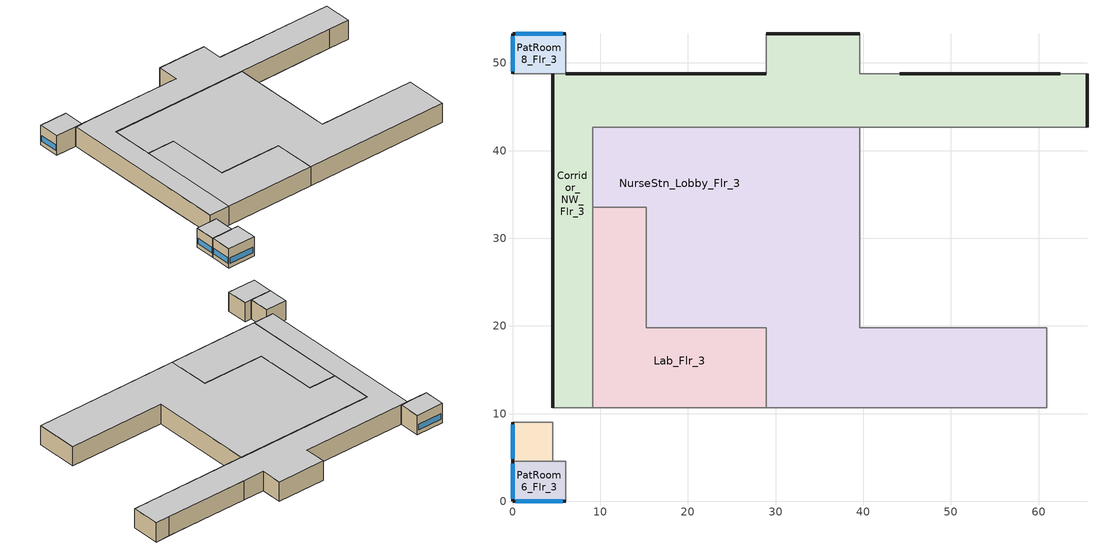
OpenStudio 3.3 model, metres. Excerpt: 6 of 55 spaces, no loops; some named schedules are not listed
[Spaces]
PatRoom6_Flr_3
 floor to ICU_Flr_2: 6.1,4.57 6.1,0 0,0 0,4.57 z8.54
 wall outside: 0,4.57 0,0 6.1,0 z8.54:12.8
 wall to PatRoom7_Mult10_Flr_3: 4.57,4.57 0,4.57 z8.54:12.8
 wall adiabatic (Wall Adiabatic construction): 6.1,0 6.1,4.57 z8.54:12.8
 wall to Corridor_SE_Flr_3: 6.1,4.57 4.57,4.57 z8.54:12.8
 window: 0.37,0 5.73,0 / 0,4.3 0,0.27 z9.45:10.67
 ceiling to PatRoom6_Flr_4: 6.1,0 6.1,4.57 0,4.57 0,0 z12.8
PatRoom7_Mult10_Flr_3
 floor to ICU_Flr_2: 4.57,8.99 4.57,4.57 0,4.57 0,8.99 z8.54
 wall outside: 0,8.99 0,4.57 z8.54:12.8
 wall adiabatic (Wall Adiabatic construction): 4.57,8.99 0,8.99 z8.54:12.8
 wall to Corridor_SE_Flr_3: 4.57,4.57 4.57,8.99 z8.54:12.8
 window: 0,8.73 0,4.84 z9.45:10.67
 ceiling to PatRoom7_Mult10_Flr_4: 4.57,4.57 4.57,8.99 0,8.99 0,4.57 z12.8
Corridor_NW_Flr_3
 floor to OR1_Flr_2: 65.53,48.77 65.53,47.24 60.96,47.24 60.96,48.77 z8.54
 floor to Corridor_Flr_2: 39.62,53.34 39.62,42.67 28.96,42.67 28.96,53.34 z8.54
 floor to OR4_Flr_2: 48.77,47.24 48.77,42.67 39.62,42.67 39.62,47.24 z8.54
 floor to ICU_NurseStn_Lobby_Flr_2: 28.96,48.77 28.96,42.67 9.14,42.67 9.14,21.34 4.57,21.34 4.57,48.77 z8.54
 floor to OR_NurseStn_Lobby_Flr_2: 60.96,48.77 60.96,42.67 48.77,42.67 48.77,48.77 z8.54
 floor to OR3_Flr_2: 48.77,48.77 48.77,47.24 39.62,47.24 39.62,48.77 z8.54
 floor to OR2_Mult5_Flr_2: 65.53,47.24 65.53,42.67 60.96,42.67 60.96,47.24 z8.54
 floor to ICU_Flr_2: 9.14,21.34 9.14,10.67 4.57,10.67 4.57,21.34 z8.54
 wall outside: 4.57,48.77 4.57,10.67 / 65.53,42.67 65.53,48.77 / 39.62,53.34 28.96,53.34 / 28.96,48.77 6.1,48.77 / 62.48,48.77 44.2,48.77 z8.54:12.8
 wall to NurseStn_Lobby_Flr_3: 9.14,33.53 9.14,42.67 39.62,42.67 z8.54:12.8
 wall to PatRoom5_Mult10_Flr_3: 44.2,48.77 39.62,48.77 39.62,53.34 z8.54:12.8
 wall adiabatic (Wall Adiabatic construction): 28.96,53.34 28.96,48.77 z8.54:12.8
 wall to PhysTherapy_Flr_3: 39.62,42.67 60.96,42.67 z8.54:12.8
 wall to Lab_Flr_3: 9.14,10.67 9.14,33.53 z8.54:12.8
 wall to Corridor_SE_Flr_3: 60.96,42.67 65.53,42.67 / 4.57,10.67 9.14,10.67 z8.54:12.8
 wall to PatRoom8_Flr_3: 6.1,48.77 4.57,48.77 z8.54:12.8
 wall to PatRoom4_Flr_3: 65.53,48.77 62.48,48.77 z8.54:12.8
 ceiling to Corridor_NW_Flr_4: 9.14,10.67 9.14,42.67 65.53,42.67 65.53,48.77 39.62,48.77 39.62,53.34 28.96,53.34 28.96,48.77 4.57,48.77 4.57,10.67 z12.8
PatRoom8_Flr_3
 floor to IC_PatRoom2_Flr_2: 6.1,53.34 6.1,48.77 0,48.77 0,53.34 z8.54
 wall outside: 6.1,53.34 0,53.34 0,48.77 z8.54:12.8
 wall adiabatic (Wall Adiabatic construction): 6.1,48.77 6.1,53.34 / 0,48.77 4.57,48.77 z8.54:12.8
 window: 5.73,53.34 0.37,53.34 / 0,53.07 0,49.04 z9.45:10.67
 ceiling to PatRoom8_Flr_4: 6.1,48.77 6.1,53.34 0,53.34 0,48.77 z12.8
Lab_Flr_3
 floor to ICU_NurseStn_Lobby_Flr_2: 15.24,33.53 15.24,21.34 9.14,21.34 9.14,33.53 z8.54
 floor to ICU_Flr_2: 15.24,21.34 15.24,19.81 28.96,19.81 28.96,10.67 9.14,10.67 9.14,21.34 z8.54
 wall to NurseStn_Lobby_Flr_3: 28.96,10.67 28.96,19.81 15.24,19.81 15.24,33.53 9.14,33.53 z8.54:12.8
 wall to Corridor_SE_Flr_3: 9.14,10.67 28.96,10.67 z8.54:12.8
 ceiling to Lab_Flr_4: 28.96,10.67 28.96,19.81 15.24,19.81 15.24,33.53 9.14,33.53 9.14,10.67 z12.8
NurseStn_Lobby_Flr_3
 floor to Corridor_Flr_2: 39.62,42.67 39.62,10.67 28.96,10.67 28.96,42.67 z8.54
 floor to OR_NurseStn_Lobby_Flr_2: 60.96,19.81 60.96,10.67 39.62,10.67 39.62,19.81 z8.54
 floor to ICU_NurseStn_Lobby_Flr_2: 28.96,42.67 28.96,21.34 15.24,21.34 15.24,33.53 9.14,33.53 9.14,42.67 z8.54
 floor to ICU_Flr_2: 28.96,21.34 28.96,19.81 15.24,19.81 15.24,21.34 z8.54
 wall to PhysTherapy_Flr_3: 60.96,19.81 39.62,19.81 39.62,42.67 z8.54:12.8
 wall to Corridor_SE_Flr_3: 28.96,10.67 60.96,10.67 60.96,19.81 z8.54:12.8
 ceiling to NurseStn_Lobby_Flr_4: 60.96,10.67 60.96,19.81 39.62,19.81 39.62,42.67 9.14,42.67 9.14,33.53 15.24,33.53 15.24,19.81 28.96,19.81 28.96,10.67 z12.8
[ClimateZones]
Climate Zone Institution Name 1=ASHRAE; Climate Zone Document Name 1=ANSI/ASHRAE Standard 169; Climate Zone Document Year 1=2006; Climate Zone Value 1=3B; Climate Zone Institution Name 2=CEC; Climate Zone Document Name 2=California Climate Zone Descriptions; Climate Zone Document Year 2=1995
[Building]
-Hospital-ASHRAE 169-2013-3B created: 2022-03-25 18:08:48 -0600: North Axis {deg}=270; Default Construction Set=90.1-2010 - Hospital - ASHRAE 169-2013-3B; Standards Number of Stories=6; Standards Number of Above Ground Stories=5; Standards Building Type=Hospital
[Site]
El Paso International Ap  Ut_TX_USA: Latitude {deg}=31.77; Longitude {deg}=-106.5; Time Zone {hr}=-7; Elevation {m}=1186; Terrain=City
[Site:WaterMainsTemperature]
Calculation Method=Correlation; Annual Average Outdoor Air Temperature {C}=17.9417; Maximum Difference In Monthly Average Outdoor Air Temperatures {deltaC}=21.1
[SizingPeriod:DesignDay] Barometric Pressure {Pa}=87865; Rain Indicator=No; Snow Indicator=No; Day of Month=21; Daylight Saving Time Indicator=No; Humidity Condition Type=Wetbulb; Dry-Bulb Temperature Range Modifier Type=DefaultMultipliers
Name | Maximum Dry-Bulb Temperature {C} | Daily Dry-Bulb Temperature Range {deltaC} | Wind Speed {m/s} | Wind Direction {deg} | Month | Day Type | Wetbulb or DewPoint at Maximum Dry-Bulb {C} | Solar Model Indicator | ASHRAE Clear Sky Optical Depth for Beam Irradiance | ASHRAE Clear Sky Optical Depth for Diffuse Irradiance | Sky Clearness
El Paso International Ap  Ut Ann Clg .4% Condns DB=>MWB | 38.1 | 13 | 3.9 | 280 | 7 | SummerDesignDay | 18.1 | ASHRAETau | 0.605 | 1.547
El Paso International Ap  Ut Ann Htg 99.6% Condns DB | -5.2 | 0 | 2.2 | 20 | 12 | WinterDesignDay | -5.2 | ASHRAEClearSky |  |  | 0
[Site:GroundTemperature:FCfactorMethod]
January Ground Temperature {C}=18.3; February Ground Temperature {C}=11.2; March Ground Temperature {C}=6.8; April Ground Temperature {C}=8.1; May Ground Temperature {C}=10.3; June Ground Temperature {C}=12.5; July Ground Temperature {C}=19.2; August Ground Temperature {C}=23.8; September Ground Temperature {C}=27.9; October Ground Temperature {C}=27.5; November Ground Temperature {C}=26.3; December Ground Temperature {C}=23.4
[Material:NoMass] Thermal Absorptance=0.9; Solar Absorptance=0.7
Name | Roughness | Thermal Resistance {m2-K/W} | Visible Absorptance
CP02 CARPET PAD | VeryRough | 0.21648 | 0.8
Typical Insulation R-6.78 | Smooth | 1.19347 | 0.7
Typical Carpet Pad | Smooth | 0.21648 | 0.8
Typical Insulation R-5.74 | Smooth | 1.01115 | 0.7
Typical Insulation R-19.72; Typical Insulation R-19.72 1 | Smooth | 3.4722 | 0.7
Typical Insulation R-0.58; Typical Insulation R-0.58 1 | Smooth | 0.101875 | 0.7
Typical Insulation R-0.01; Typical Insulation R-0.01 1 | Smooth | 0.001 | 0.7
Typical Insulation R-8.93 | Smooth | 1.57183 | 0.7
Typical Insulation R-7.23 | Smooth | 1.27273 | 0.7
[Material]
Name | Roughness | Thickness {m} | Conductivity {W/m-K} | Density {kg/m3} | Specific Heat {J/kg-K} | Thermal Absorptance | Solar Absorptance | Visible Absorptance
100mm Normalweight concrete floor | MediumSmooth | 0.1016 | 2.31 | 2322 | 832
G01 13mm gypsum board | Smooth | 0.0127 | 0.16 | 800 | 1090 | 0.9 | 0.7 | 0.5
4 in. Normalweight Concrete Floor | MediumRough | 0.1016 | 2.31 | 2322 | 832 | 0.9 | 0.7 | 0.7
1IN Stucco | Smooth | 0.0253 | 0.6918 | 1858 | 837 | 0.9 | 0.7 | 0.92
8IN CONCRETE HW RefBldg | Rough | 0.2032 | 1.311 | 2240 | 836.8 | 0.9 | 0.7 | 0.7
1/2IN Gypsum | Smooth | 0.0127 | 0.16 | 784.9 | 830 | 0.9 | 0.4 | 0.4
Roof Membrane - Highly Reflective | VeryRough | 0.0095 | 0.16 | 1121.29 | 1460 | 0.75 | 0.45 | 0.7
Metal Roof Surface; F08 Metal surface | Smooth | 0.0008 | 45.28 | 7824 | 500 | 0.9 | 0.7 | 0.7
8 in. Normalweight Concrete Floor | MediumRough | 0.2032 | 2.31 | 2322 | 832 | 0.9 | 0.7 | 0.7
8 in. Concrete Block Basement Wall | MediumRough | 0.2032 | 1.326 | 1842 | 912 | 0.9 | 0.7 | 0.7
G05 25mm wood | MediumSmooth | 0.0254 | 0.15 | 608 | 1630 | 0.9 | 0.5 | 0.5
Std Wood 6inch | MediumSmooth | 0.15 | 0.12 | 540 | 1210 | 0.9 | 0.7 | 0.7
[Construction]
Wall Adiabatic construction; Typical Interior Wall: G01 13mm gypsum board, G01 13mm gypsum board
Typical Insulated Exterior Mass Floor R-9.35: Typical Insulation R-6.78, 4 in. Normalweight Concrete Floor, Typical Carpet Pad
Typical Insulated Exterior Mass Wall R-8.13: 1IN Stucco, 8IN CONCRETE HW RefBldg, Typical Insulation R-5.74, 1/2IN Gypsum
Typical IEAD Roof - Highly Reflective R-20.83: Roof Membrane - Highly Reflective, Typical Insulation R-19.72, Metal Roof Surface
Typical Interior Floor: 100mm Normalweight concrete floor, CP02 CARPET PAD
Typical Interior Ceiling: CP02 CARPET PAD, 100mm Normalweight concrete floor
Smallhotel 2010 Slab Floor: 8 in. Normalweight Concrete Floor, CP02 CARPET PAD
Typical Insulated Basement Mass Wall: 8 in. Concrete Block Basement Wall
U 0.62 SHGC 0.25 Dbl Ref-C-H Clr 6mm/6mm Air: REF C CLEAR HI 6MM, AIR 6MM, CLEAR 6MM
Typical Insulated Metal Door R-1.43: F08 Metal surface, Typical Insulation R-0.58
U 0.88 SHGC 0.16 Sgl Ref-A-L Clr 6mm: REF A CLEAR LO 6MM
Typical Overhead Door R-0.86: Typical Insulation R-0.01
U 1.17 SHGC 0.39 Simple Glazing Skylight U-1.17 SHGC 0.39: U 1.17 SHGC 0.39 Simple Glazing U-1.17 SHGC 0.39
Typical Interior Window: Clear 3mm
Typical Interior Door; Typical Interior Partition: G05 25mm wood
Typical Insulated Exterior Mass Floor R-11.49: Typical Insulation R-8.93, 4 in. Normalweight Concrete Floor, Typical Carpet Pad
Typical Insulated Exterior Mass Wall R-9.62: 1IN Stucco, 8IN CONCRETE HW RefBldg, Typical Insulation R-7.23, 1/2IN Gypsum
Typical IEAD Roof - Highly Reflective R-20.83 1: Roof Membrane - Highly Reflective, Typical Insulation R-19.72 1, Metal Roof Surface
Typical Insulated Metal Door R-1.43 1: F08 Metal surface, Typical Insulation R-0.58 1
Typical Overhead Door R-0.86 1: Typical Insulation R-0.01 1
U 1.17 SHGC 0.39 Simple Glazing Skylight U-1.17 SHGC 0.39 1: U 1.17 SHGC 0.39 Simple Glazing U-1.17 SHGC 0.39 1
InteriorFurnishings: Std Wood 6inch
[DefaultConstructionSet] Interior Partition Construction=Typical Interior Partition
Name | Default Exterior Surface Constructions | Default Interior Surface Constructions | Default Ground Contact Surface Constructions | Default Exterior SubSurface Constructions | Default Interior SubSurface Constructions
90.1-2010 - Hospital - ASHRAE 169-2013-3B | Default Surface Constructions 1 | Default Surface Constructions 2 | Default Surface Constructions 3 | Default Sub Surface Constructions 1 | Default Sub Surface Constructions 2
90.1-2010 - Hospital - PatRoom - ASHRAE 169-2013-3B | Default Surface Constructions 4 | Default Surface Constructions 5 | Default Surface Constructions 6 | Default Sub Surface Constructions 3 | Default Sub Surface Constructions 4
[DefaultSurfaceConstructions]
Name | Floor Construction | Wall Construction | Roof Ceiling Construction
Default Surface Constructions 1 | Typical Insulated Exterior Mass Floor R-9.35 | Typical Insulated Exterior Mass Wall R-8.13 | Typical IEAD Roof - Highly Reflective R-20.83
Default Surface Constructions 2; Default Surface Constructions 5 | Typical Interior Floor | Typical Interior Wall | Typical Interior Ceiling
Default Surface Constructions 3; Default Surface Constructions 6 | Smallhotel 2010 Slab Floor | Typical Insulated Basement Mass Wall
Default Surface Constructions 4 | Typical Insulated Exterior Mass Floor R-11.49 | Typical Insulated Exterior Mass Wall R-9.62 | Typical IEAD Roof - Highly Reflective R-20.83 1
[DefaultSubSurfaceConstructions]
Name | Fixed Window Construction | Operable Window Construction | Door Construction | Glass Door Construction | Overhead Door Construction | Skylight Construction | Tubular Daylight Dome Construction | Tubular Daylight Diffuser Construction
Default Sub Surface Constructions 1 | U 0.62 SHGC 0.25 Dbl Ref-C-H Clr 6mm/6mm Air | U 0.62 SHGC 0.25 Dbl Ref-C-H Clr 6mm/6mm Air | Typical Insulated Metal Door R-1.43 | U 0.88 SHGC 0.16 Sgl Ref-A-L Clr 6mm | Typical Overhead Door R-0.86 | U 1.17 SHGC 0.39 Simple Glazing Skylight U-1.17 SHGC 0.39 | Typical Interior Window | Typical Interior Window
Default Sub Surface Constructions 2; Default Sub Surface Constructions 4 | Typical Interior Window | Typical Interior Window | Typical Interior Door
Default Sub Surface Constructions 3 | U 0.62 SHGC 0.25 Dbl Ref-C-H Clr 6mm/6mm Air | U 0.62 SHGC 0.25 Dbl Ref-C-H Clr 6mm/6mm Air | Typical Insulated Metal Door R-1.43 1 | U 0.88 SHGC 0.16 Sgl Ref-A-L Clr 6mm | Typical Overhead Door R-0.86 1 | U 1.17 SHGC 0.39 Simple Glazing Skylight U-1.17 SHGC 0.39 1 | Typical Interior Window | Typical Interior Window
[WindowMaterial:Glazing] Optical Data Type=SpectralAverage; Infrared Transmittance at Normal Incidence=0; Front Side Infrared Hemispherical Emissivity=0.84; Conductivity {W/m-K}=0.9; Dirt Correction Factor for Solar and Visible Transmittance=1; Solar Diffusing=No
Name | Thickness {m} | Solar Transmittance at Normal Incidence | Front Side Solar Reflectance at Normal Incidence | Back Side Solar Reflectance at Normal Incidence | Visible Transmittance at Normal Incidence | Front Side Visible Reflectance at Normal Incidence | Back Side Visible Reflectance at Normal Incidence | Back Side Infrared Hemispherical Emissivity
REF C CLEAR HI 6MM | 0.006 | 0.2 | 0.16 | 0.39 | 0.22 | 0.17 | 0.35 | 0.55
CLEAR 6MM | 0.006 | 0.775 | 0.071 | 0.071 | 0.881 | 0.08 | 0.08 | 0.84
REF A CLEAR LO 6MM | 0.006 | 0.066 | 0.341 | 0.493 | 0.08 | 0.41 | 0.37 | 0.4
Clear 3mm | 0.003 | 0.837 | 0.075 | 0.075 | 0.898 | 0.081 | 0.081 | 0.84
[WindowMaterial:Gas]
AIR 6MM: Gas Type=Air; Thickness {m}=0.0063
[WindowMaterial:SimpleGlazingSystem] U-Factor {W/m2-K}=6.64357; Solar Heat Gain Coefficient=0.39; Visible Transmittance=0.23
U 1.17 SHGC 0.39 Simple Glazing U-1.17 SHGC 0.39; U 1.17 SHGC 0.39 Simple Glazing U-1.17 SHGC 0.39 1
[Space] Building Story=Building Story 4; Part of Total Floor Area=Yes
Name | Space Type | Thermal Zone
NurseStn_Lobby_Flr_3 | Hospital NurseStn | NurseStn_Lobby_Flr_3 ZN
PatRoom8_Flr_3 | Hospital PatRoom | PatRoom8_Flr_3 ZN
PatRoom6_Flr_3 | Hospital PatRoom | PatRoom6_Flr_3 ZN
PatRoom7_Mult10_Flr_3 | Hospital PatRoom | PatRoom7_Mult10_Flr_3 ZN
Corridor_NW_Flr_3 | Hospital Corridor | Corridor_NW_Flr_3 ZN
Lab_Flr_3 | Hospital Lab | Lab_Flr_3 ZN
[BuildingStory]
Building Story 4: Nominal Z Coordinate {m}=8.5366
[SpaceType] Standards Building Type=Hospital
Name | Default Schedule Set | Design Specification Outdoor Air Object | Standards Space Type | Default Construction Set
Hospital Corridor | Hospital Corridor Schedule Set | Hospital Corridor Ventilation | Corridor
Hospital Lab | Hospital Lab Schedule Set | Hospital Lab Ventilation | Lab
Hospital NurseStn | Hospital NurseStn Schedule Set | Hospital NurseStn Ventilation | NurseStn
Hospital PatRoom | Hospital PatRoom Schedule Set | Hospital PatRoom Ventilation | PatRoom | 90.1-2010 - Hospital - PatRoom - ASHRAE 169-2013-3B
[People:Definition] Number of People Calculation Method=People/Area; Fraction Radiant=0.3
Name | People per Space Floor Area {person/m2}
Hospital Corridor People Definition | 0.0107639
Hospital Lab People Definition; Hospital PatRoom People Definition | 0.0538196
Hospital NurseStn People Definition | 0.0143483
[People] Work Efficiency Schedule=Work Efficiency Schedule; Clothing Insulation Schedule=Clothing Schedule; Air Velocity Schedule=Air Velocity Schedule; Multiplier=1
Name | People Definition | Space or SpaceType
Hospital Corridor People | Hospital Corridor People Definition | Hospital Corridor
Hospital Lab People | Hospital Lab People Definition | Hospital Lab
Hospital NurseStn People | Hospital NurseStn People Definition | Hospital NurseStn
Hospital PatRoom People | Hospital PatRoom People Definition | Hospital PatRoom
[Lights:Definition] Design Level Calculation Method=Watts/Area; Fraction Radiant=0.7; Fraction Visible=0.2; Return Air Fraction=0
Name | Watts per Space Floor Area {W/m2}
Hospital Corridor Lights Definition | 9.57988
Hospital Lab Lights Definition | 19.4827
Hospital NurseStn Lights Definition | 9.3646
Hospital PatRoom Lights Definition | 6.67362
[Lights] Fraction Replaceable=1
Name | Lights Definition | Space or SpaceType
Hospital Corridor Lights | Hospital Corridor Lights Definition | Hospital Corridor
Hospital Lab Lights | Hospital Lab Lights Definition | Hospital Lab
Hospital NurseStn Lights | Hospital NurseStn Lights Definition | Hospital NurseStn
Hospital PatRoom Lights | Hospital PatRoom Lights Definition | Hospital PatRoom
[ElectricEquipment:Definition] Design Level Calculation Method=Watts/Area; Fraction Latent=0; Fraction Radiant=0.5; Fraction Lost=0
Name | Watts per Space Floor Area {W/m2}
Hospital Lab Elec Equip Definition | 43.0556
Hospital NurseStn Elec Equip Definition | 11.1945
Hospital PatRoom Elec Equip Definition | 21.5278
[ElectricEquipment]
Name | Electric Equipment Definition | Space or SpaceType
Hospital Lab Elec Equip | Hospital Lab Elec Equip Definition | Hospital Lab
Hospital NurseStn Elec Equip | Hospital NurseStn Elec Equip Definition | Hospital NurseStn
Hospital PatRoom Elec Equip | Hospital PatRoom Elec Equip Definition | Hospital PatRoom
[DesignSpecification:OutdoorAir] Outdoor Air Method=Sum
Name | Outdoor Air Flow per Floor Area {m3/s-m2} | Outdoor Air Flow per Person {m3/s-person} | Outdoor Air Flow Air Changes per Hour {1/hr}
Hospital Corridor Ventilation | 0.0003048
Hospital Lab Ventilation | 0.0009144 | 0.00471947
Hospital NurseStn Ventilation | 0.0003048 | 0.00235974
Hospital PatRoom Ventilation |  |  | 2
[DefaultScheduleSet] People Activity Level Schedule=Hospital ACTIVITY_SCH; Infiltration Schedule=Hospital INFIL_SCH_PNNL
Name | Number of People Schedule | Lighting Schedule | Electric Equipment Schedule
Hospital Corridor Schedule Set | Hospital BLDG_OCC_EXTD_SCH | Hospital BLDG_LIGHT_CORRIDOR_SCH | Hospital BLDG_EQUIP_SCH
Hospital Lab Schedule Set | Hospital BLDG_OCC_SCH | Hospital BLDG_LIGHT_SCH | Hospital BLDG_EQUIP_SCH
Hospital NurseStn Schedule Set | Hospital BLDG_OCC_EXTD_SCH | Hospital BLDG_LIGHT_NURSEFLR234_SCH | Hospital BLDG_EQUIP_SCH
Hospital PatRoom Schedule Set | Hospital BLDG_OCC_EXTD_SCH | Hospital BLDG_LIGHT_SCH | Hospital BLDG_EQUIP_EXTD_SCH
[ThermostatSetpoint:DualSetpoint] Heating Setpoint Temperature Schedule=Hospital HTGSETP_SCH; Cooling Setpoint Temperature Schedule=Hospital CLGSETP_SCH
Hospital Corridor Thermostat 4; Hospital Lab Thermostat 1; Hospital NurseStn Thermostat 1; Hospital PatRoom Thermostat 11; Hospital PatRoom Thermostat 13; Hospital PatRoom Thermostat 15
[SpaceInfiltration:DesignFlowRate] Schedule=Hospital INFIL_SCH_PNNL; Design Flow Rate Calculation Method=Flow/ExteriorArea; Flow per Exterior Surface Area {m3/s-m2}=0.000569573; Constant Term Coefficient=0; Temperature Term Coefficient=0; Velocity Term Coefficient=0.224; Velocity Squared Term Coefficient=0
Name | Space or SpaceType
Corridor_NW_Flr_3 Infiltration | Corridor_NW_Flr_3
PatRoom6_Flr_3 Infiltration | PatRoom6_Flr_3
PatRoom7_Mult10_Flr_3 Infiltration | PatRoom7_Mult10_Flr_3
PatRoom8_Flr_3 Infiltration | PatRoom8_Flr_3
[ThermalZone] Use Ideal Air Loads=No
Corridor_NW_Flr_3 ZN: Thermostat=Hospital Corridor Thermostat 4
Lab_Flr_3 ZN: Thermostat=Hospital Lab Thermostat 1; Humidistat=Zone Control Humidistat 5
NurseStn_Lobby_Flr_3 ZN: Thermostat=Hospital NurseStn Thermostat 1
PatRoom6_Flr_3 ZN: Thermostat=Hospital PatRoom Thermostat 11
PatRoom7_Mult10_Flr_3 ZN: Thermostat=Hospital PatRoom Thermostat 13; Multiplier=10
PatRoom8_Flr_3 ZN: Thermostat=Hospital PatRoom Thermostat 15
[EnergyManagementSystem:Program]
VAVPATRMSOptimumStartProg0: IF DaylightSavings==0 && DayOfWeek>1 && Hour==5 && OAT_3<23.9 && OAT_3>1.7; SET VAVPATRMSClgSch0 = 29.4; SET VAVPATRMSHtgSch0 = 15.6; ELSEIF DaylightSavings==0 && DayOfWeek==1 && Hour==7 && OAT_3<23.9 && OAT_3>1.7; SET VAVPATRMSClgSch0 = 29.4; SET VAVPATRMSHtgSch0 = 15.6; ELSEIF DaylightSavings==1 && DayOfWeek>1 && Hour==4 && OAT_3<23.9 && OAT_3>1.7; SET VAVPATRMSClgSch0 = 29.4; SET VAVPATRMSHtgSch0 = 15.6; ELSEIF DaylightSavings==1 && DayOfWeek==1 && Hour==6 && OAT_3<23.9 && OAT_3>1.7; SET VAVPATRMSClgSch0 = 29.4; SET VAVPATRMSHtgSch0 = 15.6; ELSE; SET VAVPATRMSClgSch0 = NULL; SET VAVPATRMSHtgSch0 = NULL; ENDIF
[EnergyManagementSystem:ProgramCallingManager]
Transformer_Load_Prog_Manager: AfterPredictorAfterHVACManagers; Transformer_Load_Prog
Mains_Water_Prg_Mgr: BeginTimestepBeforePredictor; Mains_Water_Prg
CAVKITCHENOptimumStartCallingManager0: BeginTimestepBeforePredictor; CAVKITCHENOptimumStartProg0
VAV1OptimumStartCallingManager0: BeginTimestepBeforePredictor; VAV1OptimumStartProg0
VAV2OptimumStartCallingManager0: BeginTimestepBeforePredictor; VAV2OptimumStartProg0
VAVPATRMSOptimumStartCallingManager0: BeginTimestepBeforePredictor; VAVPATRMSOptimumStartProg0
[EnergyManagementSystem:OutputVariable]
Wired_LTG: EMS Variable=Wired_LTG; Type of Data in Variable=Summed; Update Frequency=ZoneTimeStep; Units=J
[ElectricLoadCenter:Transformer]
Transformer_1: Availability Schedule=Always On Discrete; Transformer Usage=PowerInFromGrid; Rated Capacity {VA}=500000; Phase=3; Conductor Material=Aluminum; Full Load Temperature Rise {C}=150; Fraction of Eddy Current Losses=0.1; Performance Input Method=NominalEfficiency; Nameplate Efficiency=0.987; Per Unit Load for Nameplate Efficiency=0.35; Reference Temperature for Nameplate Efficiency {C}=75; Consider Transformer Loss for Utility Cost=Yes; Meter Name 1=Wired_LTG_Electricity; Meter Name 2=InteriorEquipment:Electricity
[ZoneControl:Humidistat]
Zone Control Humidistat 5: Humidifying Relative Humidity Setpoint Schedule=Hospital MinRelHumSetSch; Dehumidifying Relative Humidity Setpoint Schedule=Hospital MaxRelHumSetSch
[InternalMass:Definition]
Internal Mass Definition 1: Construction=InteriorFurnishings; Design Level Calculation Method=SurfaceArea/Area; Surface Area per Space Floor Area=2
[InternalMass] Internal Mass Definition=Internal Mass Definition 1; Multiplier=1
Name | Space or SpaceType
NurseStn_Lobby_Flr_3 Mass | NurseStn_Lobby_Flr_3
PatRoom7_Mult10_Flr_3 Mass | PatRoom7_Mult10_Flr_3
Lab_Flr_3 Mass | Lab_Flr_3
PatRoom8_Flr_3 Mass | PatRoom8_Flr_3
PatRoom6_Flr_3 Mass | PatRoom6_Flr_3
Corridor_NW_Flr_3 Mass | Corridor_NW_Flr_3
[EnergyManagementSystem:Actuator] Actuated Component Control Type=Schedule Value
Name | Actuated Component | Actuated Component Type
Mains_Water_Temp_Act | Mains Water Temperature | Schedule:Constant
CAVKITCHENHtgSch0; VAV1HtgSch0; VAV2HtgSch0; VAVPATRMSHtgSch0 | Hospital HTGSETP_SCH | Schedule:Year
CAVKITCHENClgSch0; VAV1ClgSch0; VAV2ClgSch0; VAVPATRMSClgSch0 | Hospital CLGSETP_SCH | Schedule:Year
[Exterior:Lights:Definition]
NonDimming Exterior Lights Def: Design Level {W}=13506
[Exterior:Lights]
NonDimming Exterior Lights Def: Exterior Lights Definition=NonDimming Exterior Lights Def; Schedule=Hospital Exterior_Lgt_ALWAYS_ON; Control Option=AstronomicalClock
[Exterior:FuelEquipment:Definition]
Name | Design Level {W}
Fuel equipment 1 Def | 162963
Fuel equipment 2 Def | 847.2
[Exterior:FuelEquipment] Fuel Use Type=Electricity
Name | Exterior Fuel Equipment Definition | Schedule
Fuel equipment 1 | Fuel equipment 1 Def | Hospital BLDG_ELEVATORS
Fuel equipment 2 | Fuel equipment 2 Def | Hospital ELEV_LIGHT_FAN_SCH_ADD_DF
[Schedule:Ruleset]
Hospital INFIL_SCH_PNNL: Default Day Schedule=Hospital INFIL_SCH_PNNL Default; Summer Design Day Schedule=Hospital INFIL_SCH_PNNL Summer Design Day; Winter Design Day Schedule=Hospital INFIL_SCH_PNNL Winter Design Day
